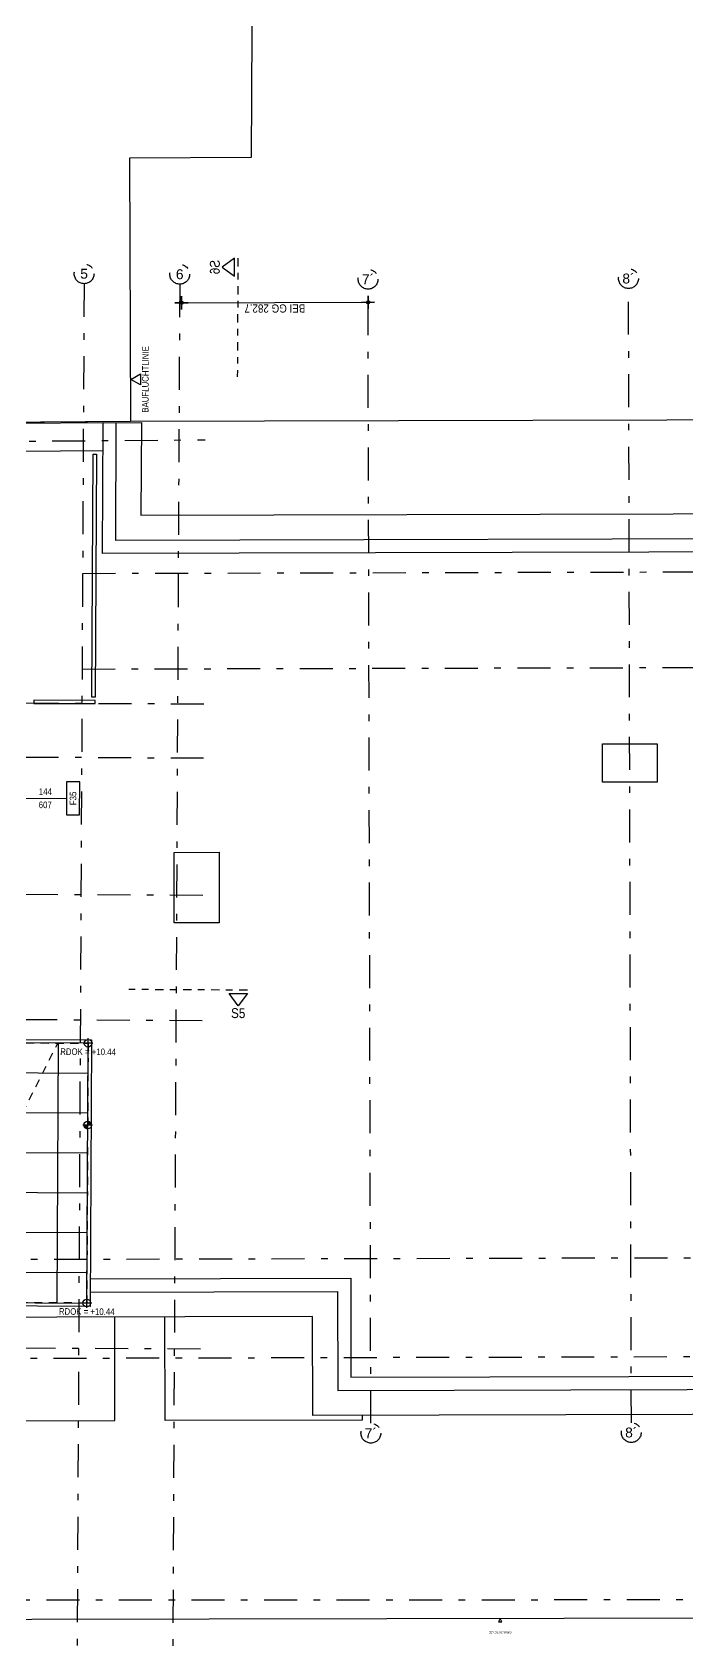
# Model space of a CAD drawing. Header units: millimetres. Extents: x 2821 to 2886, y 1688 to 1792.
# Drawn here: x 2840.22 to 2850.15, y 1743.47 to 1767.86 of the extents above; entities that cross this region are included whole.
import ezdxf
from ezdxf.enums import TextEntityAlignment as Align

# ---------------------------------------------------------------- set-up
doc = ezdxf.new("R2010")
doc.units = ezdxf.units.MM
for name, pattern in [('DASHDOT', [1, 0.5, -0.25, 0, -0.25]), ('HIDDEN2', [0.1875, 0.125, -0.0625]), ('STRICHPUNKT', [1, 0.5, -0.25, 0, -0.25]), ('STRICHPUNKTX2', [2, 1, -0.5, 0, -0.5])]:
    doc.linetypes.add(name, pattern=pattern)
for name, color, linetype in [('01-HID-G00-L04-ENTWÄSSERUNG', 8, 'HIDDEN2'), ('01-SCH-G00-L04-M0', 8, 'STRICHPUNKTX2'), ('01-SYM-G00-L04-M0', 8, 'Continuous'), ('01-TXT---------M0', 1, 'Continuous'), ('02-ANS-G00-L04-M0', 8, 'Continuous'), ('02-AXO-G00-L04-M0', 8, 'STRICHPUNKT'), ('02-DIM-G00-L04-ACHSEN', 8, 'Continuous'), ('02-DIM-G00-L04-BEHÖRDE', 20, 'Continuous'), ('02-DIM-G00-L04-ROHBAU', 8, 'Continuous'), ('02-FIL-G00-L04-PLATTENBELAG', 253, 'Continuous'), ('02-HID-G00-L04-M0', 8, 'HIDDEN2'), ('02-TWB-G00-L04-M0', 5, 'Continuous'), ('04-TXT---------EP', 8, 'Continuous'), ('04-TXT-G00-L04-M0', 8, 'Continuous'), ('04-TXT-G00-L04-POS', 8, 'Continuous'), ('05-SYM---------M0', 8, 'Continuous'), ('05-TXT---------PP', 8, 'Continuous'), ('07-TXT---------M0', 8, 'Continuous'), ('09-FIL-G00-L04-BLAU', 161, 'Continuous'), ('09-VER-G00-L04-GRUNDSTÜCKSGRENZE', 161, 'Continuous')]:
    doc.layers.add(name, color=color, linetype=linetype)
doc.styles.add('ARIAL', font='arial.ttf', dxfattribs={"width": 0.85})
doc.styles.get("Standard").update_dxf_attribs({"font": 'arial.ttf'})
doc.dimstyles.new('pp chromy&schneider', dxfattribs={"dimscale": 0.005, "dimtxt": 25, "dimasz": 10, "dimexe": 0, "dimexo": 0, "dimgap": 5, "dimtad": 1, "dimdec": 1, "dimlfac": 100, "dimrnd": 0.1, "dimzin": 9, "dimdsep": 46, "dimtxsty": 'ARIAL', "dimblk": 'c&s kote', "dimcen": 0, "dimse1": 1, "dimse2": 1, "dimclrd": 8, "dimclrt": 8, "dimadec": 0, "dimazin": 0, "dimtfac": 0.75, "dimtdec": 1, "dimtix": 1, "dimtmove": 2, "dimatfit": 0, "dimldrblk": 'NONE', "dimfxl": 1, "dimtolj": 1, "dimlwd": -1, "dimarcsym": 0})

# ---------------------------------------------------------------- blocks, each defined once
blk = doc.blocks.new('01-HK3')
blk.add_lwpolyline([(0, 0), (0.042, 0.073), (-0.042, 0.073)], close=True)
at = {"color": 0, "style": 'ARIAL', "width": 0.85}
blk.add_attdef('HEIGHT', text='', height=0.05, dxfattribs=at).set_placement((0, 0.35), align=Align.TOP_CENTER)
blk = doc.blocks.new('schnittführung')
at = {"color": 4, "linetype": 'DASHDOT', "ltscale": 0.25}
blk.add_line((0.237, -0.138), (0.237, 1.662), dxfattribs=at)
blk.add_line((0.237, -0.138), (0.237, 1.662), dxfattribs=at)
blk.add_line((0.237, -0.138), (0.237, 1.662), dxfattribs=at)
at = {"color": 4}
blk.add_lwpolyline([(0.187, 0.138), (0.187, -0.138), (0, 0)], close=True, dxfattribs=at)
at = {"layer": '07-TXT---------M0', "color": 9, "style": 'ARIAL', "text_generation_flag": 6, "width": 0.85}
blk.add_attdef('SCHNITT', text='', height=0.15, rotation=270, dxfattribs=at).set_placement((-0.037, 0), align=Align.CENTER)
blk = doc.blocks.new('c&s kote')
at = {"color": 8}
for p, q in [((0, -2), (0, 2)), ((0, 2), (0, -2)), ((-2, 0), (2, 0)), ((2, 0), (-2, 0))]:
    blk.add_line(p, q, dxfattribs=at)
blk.add_circle((0, 0), 0.5, dxfattribs=at)
blk = doc.blocks.new('*D1182')
at = {"layer": '02-DIM-G00-L04-ACHSEN', "color": 8, "transparency": 16777216}
blk.add_line((2842.534, 1763.758), (2845.262, 1763.765), dxfattribs=at)
at = {"layer": 'Defpoints', "color": 0, "transparency": 16777216}
for p in [(2845.312, 1763.765), (2842.489, 1761.963), (2845.316, 1761.97)]:
    blk.add_point(p, dxfattribs=at)
at = {"layer": '02-DIM-G00-L04-ACHSEN', "color": 8, "transparency": 16777216, "xscale": 0.05, "yscale": 0.05, "zscale": 0.05}
for p, rotation in [((2842.484, 1763.758), 180.1490716089605), ((2845.312, 1763.765), 0.149071608960507)]:
    blk.add_blockref('c&s kote', p, dxfattribs=dict(at, rotation=rotation))
at = {"layer": '02-DIM-G00-L04-ACHSEN', "color": 8, "transparency": 16777216, "insert": (2843.898, 1763.672), "char_height": 0.125, "attachment_point": 5, "rotation": 180.1491, "style": 'ARIAL'}
blk.add_mtext('\\A1;BEI GG 282.7', dxfattribs=at)
blk = doc.blocks.new('_None')
blk = doc.blocks.new('*D1183')
at = {"layer": '02-DIM-G00-L04-ACHSEN', "color": 8, "transparency": 16777216}
blk.add_arc((2863.733, 1759.711), 0.842, 3.5436, 86.2542, dxfattribs=at)
at = {"layer": 'Defpoints', "color": 0, "transparency": 16777216}
for p in [(2863.759, 1764.011), (2864.463, 1760.132), (2840.983, 1759.654), (2866.301, 1759.717), (2863.655, 1746.81)]:
    blk.add_point(p, dxfattribs=at)
at = {"layer": '02-DIM-G00-L04-ACHSEN', "color": 8, "transparency": 16777216, "xscale": 0.05, "yscale": 0.05, "zscale": 0.05}
for p, rotation in [((2863.738, 1760.553), 177.9548334427082), ((2864.575, 1759.713), 271.8429358785407)]:
    blk.add_blockref('c&s kote', p, dxfattribs=dict(at, rotation=rotation))
at = {"layer": '02-DIM-G00-L04-ACHSEN', "color": 8, "transparency": 16777216, "insert": (2864.392, 1760.368), "char_height": 0.125, "attachment_point": 5, "rotation": 314.8989, "style": 'ARIAL'}
blk.add_mtext('\\A1;89.51°', dxfattribs=at)
blk = doc.blocks.new('*D1184')
at = {"layer": '02-DIM-G00-L04-ACHSEN', "color": 8, "transparency": 16777216}
blk.add_arc((2859.846, 1758.251), 0.501, 5.8632, 84.4214, dxfattribs=at)
at = {"layer": 'Defpoints', "color": 0, "transparency": 16777216}
for p in [(2859.831, 1764.001), (2860.279, 1758.503), (2840.976, 1758.204), (2866.305, 1758.267), (2859.874, 1746.801)]:
    blk.add_point(p, dxfattribs=at)
at = {"layer": '02-DIM-G00-L04-ACHSEN', "color": 8, "transparency": 16777216, "xscale": 0.05, "yscale": 0.05, "zscale": 0.05}
for p, rotation in [((2859.844, 1758.752), 177.2818413731861), ((2860.347, 1758.252), 273.0027660316458)]:
    blk.add_blockref('c&s kote', p, dxfattribs=dict(at, rotation=rotation))
at = {"layer": '02-DIM-G00-L04-ACHSEN', "color": 8, "transparency": 16777216, "insert": (2860.262, 1758.669), "char_height": 0.125, "attachment_point": 5, "rotation": 315.1423, "style": 'ARIAL'}
blk.add_mtext('\\A1;90.00°', dxfattribs=at)
blk = doc.blocks.new('04-TXT')
blk.add_line((0, 0), (0.953, 0))
at = {"layer": '04-TXT---------EP', "color": 8, "style": 'ARIAL', "width": 0.85}
blk.add_attdef('WIDTH', text='', height=0.1, dxfattribs=at).set_placement((0.632, 0.05), align=Align.CENTER)
blk.add_attdef('HEIGHT', text='', height=0.1, dxfattribs=at).set_placement((0.632, -0.05), align=Align.TOP_CENTER)
blk = doc.blocks.new('türachse&qualität')
at = {"layer": '05-SYM---------M0'}
blk.add_line((-0.4, 0), (-0.4, 0), dxfattribs=at)
at = {"layer": '05-TXT---------PP'}
blk.add_lwpolyline([(-0.5, -0.25), (-0.5, 0.25), (-0.7, 0.25), (-0.7, -0.25)], close=True, dxfattribs=at)
at = {"layer": '05-TXT---------PP', "color": 8, "style": 'ARIAL', "text_generation_flag": 6, "width": 0.85}
blk.add_attdef('POS.NR.', text='', height=0.1, rotation=270, dxfattribs=at).set_placement((-0.653, -0.011), align=Align.TOP_CENTER)
blk = doc.blocks.new('01-HK2')
for p, q in [((0.098, 0), (-0.098, 0)), ((0, -0.098), (0, 0.098))]:
    blk.add_line(p, q)
blk.add_circle((0, 0), 0.0773)
at = {"layer": '01-TXT---------M0', "color": 8, "style": 'ARIAL', "width": 0.85}
blk.add_attdef('HEIGHT', text='', height=0.1, rotation=360, dxfattribs=at).set_placement((0, 0.132), align=Align.BOTTOM_CENTER)
blk = doc.blocks.new('*D1894')
at = {"layer": '02-DIM-G00-L04-ROHBAU', "color": 8, "transparency": 16777216}
blk.add_arc((2827.013, 1761.552), 0.783, 93.3662, 176.7214, dxfattribs=at)
at = {"layer": 'Defpoints', "color": 0, "transparency": 16777216}
for p in [(2827.026, 1764.119), (2826.622, 1762.23), (2844.844, 1761.67), (2821.824, 1761.517), (2826.912, 1741.719)]:
    blk.add_point(p, dxfattribs=at)
at = {"layer": '02-DIM-G00-L04-ROHBAU', "color": 8, "transparency": 16777216, "xscale": 0.05, "yscale": 0.05, "zscale": 0.05}
for p, rotation in [((2827.017, 1762.335), 1.53686145142031), ((2826.23, 1761.546), 268.5507148004654)]:
    blk.add_blockref('c&s kote', p, dxfattribs=dict(at, rotation=rotation))
at = {"layer": '02-DIM-G00-L04-ROHBAU', "color": 8, "transparency": 16777216, "insert": (2826.521, 1762.042), "char_height": 0.125, "attachment_point": 5, "rotation": 225.0438, "style": 'ARIAL'}
blk.add_mtext('\\A1;91°', dxfattribs=at)
blk = doc.blocks.new('*D1895')
at = {"layer": '02-DIM-G00-L04-ROHBAU', "color": 8, "transparency": 16777216}
blk.add_arc((2826.993, 1757.751), 0.799, 93.2915, 176.1236, dxfattribs=at)
at = {"layer": 'Defpoints', "color": 0, "transparency": 16777216}
for p in [(2827.026, 1764.119), (2826.597, 1758.445), (2821.805, 1757.778), (2844.823, 1757.66), (2826.912, 1741.719)]:
    blk.add_point(p, dxfattribs=at)
at = {"layer": '02-DIM-G00-L04-ROHBAU', "color": 8, "transparency": 16777216, "xscale": 0.05, "yscale": 0.05, "zscale": 0.05}
for p, rotation in [((2826.997, 1758.551), 1.499517257516312), ((2826.194, 1757.755), 267.9155813782047)]:
    blk.add_blockref('c&s kote', p, dxfattribs=dict(at, rotation=rotation))
at = {"layer": '02-DIM-G00-L04-ROHBAU', "color": 8, "transparency": 16777216, "insert": (2826.493, 1758.256), "char_height": 0.125, "attachment_point": 5, "rotation": 224.7075, "style": 'ARIAL'}
blk.add_mtext('\\A1;90°', dxfattribs=at)

msp = doc.modelspace()

# ---------------------------------------------------------------- linework, layer by layer
for p, q in [((2841.0602, 1751.2139), (2841.0609, 1751.3623)), ((2841.1348, 1751.2877), (2840.9863, 1751.2885))]:
    msp.add_line(p, q)
msp.add_circle((2841.0606, 1751.2881), 0.0586)
for points in [[(2841.0609, 1751.3467), (2841.1022, 1751.3293), (2841.0606, 1751.2881)], [(2841.0606, 1751.2881), (2841.1192, 1751.2878), (2841.1022, 1751.3293)], [(2841.002, 1751.2884), (2841.0189, 1751.2469), (2841.0606, 1751.2881)], [(2841.0189, 1751.2469), (2841.0603, 1751.2295), (2841.0606, 1751.2881)]]:
    msp.add_solid(points)
at = {"layer": '01-HID-G00-L04-ENTWÄSSERUNG'}
msp.add_lwpolyline([(2838.8756, 1748.6003), (2838.7481, 1748.8585), (2840.6081, 1752.5315)], dxfattribs=at)
at = {"layer": '02-ANS-G00-L04-M0', "color": 253}
for points in [[(2841.2949, 1761.9382), (2841.875, 1761.9427), (2841.8678, 1760.5364), (2864.0616, 1760.5915), (2863.9829, 1748.4313), (2854.06, 1748.4066), (2854.0637, 1746.9066), (2844.4737, 1746.8828), (2844.47, 1748.3828), (2838.65, 1748.3683)], [(2841.0987, 1748.9544), (2845.0486, 1748.9642), (2845.0523, 1747.4642), (2853.4823, 1747.4852), (2853.4785, 1748.9852), (2863.9866, 1749.0113), (2864.0578, 1760.0115), (2841.2848, 1759.9549), (2841.2949, 1761.9382), (2838.7148, 1761.9182)], [(2864.0591, 1760.2115), (2841.4858, 1760.1554), (2841.4949, 1761.9397)], [(2838.7126, 1761.4981), (2841.2928, 1761.5181)], [(2841.1737, 1757.7787), (2841.1237, 1757.779), (2841.1425, 1761.464), (2841.1425, 1761.464), (2841.1425, 1761.464)], [(2841.1425, 1761.464), (2841.1925, 1761.4638), (2841.1737, 1757.7787)], [(2841.0976, 1748.7544), (2844.8491, 1748.7637), (2844.8528, 1747.2637), (2853.6828, 1747.2857), (2853.679, 1748.7857), (2863.9853, 1748.8113)], [(2838.6939, 1746.7984), (2841.4739, 1746.8054), (2841.47, 1748.3753)], [(2845.2237, 1746.8847), (2845.2239, 1746.8147), (2842.2339, 1746.8072), (2842.23, 1748.3772)]]:
    msp.add_lwpolyline(points, dxfattribs=at)
for points in [[(2840.2434, 1757.7335), (2840.2432, 1757.6835), (2841.1732, 1757.6787), (2841.1734, 1757.7287), (2840.2434, 1757.7335)], [(2848.8645, 1757.069), (2849.6938, 1757.069), (2849.6938, 1756.4897), (2848.8645, 1756.4897)], [(2842.3705, 1755.4226), (2843.0525, 1755.4243), (2843.0552, 1754.3543), (2842.3731, 1754.3526)]]:
    msp.add_lwpolyline(points, close=True, dxfattribs=at)
at = {"layer": '02-ANS-G00-L04-M0'}
msp.add_lwpolyline([(2838.7172, 1752.5912), (2841.1172, 1752.5789), (2841.0965, 1748.539), (2838.6966, 1748.5512), (2838.6968, 1748.6012), (2841.0468, 1748.5892), (2841.0669, 1752.5292), (2838.7169, 1752.5412), (2838.7172, 1752.5912)], dxfattribs=at)
at = {"layer": '02-AXO-G00-L04-M0'}
for points in [[(2841.0057, 1764.0473), (2840.8914, 1741.6475)], [(2842.4557, 1764.0399), (2842.3413, 1741.6401)], [(2845.354, 1746.765), (2845.3113, 1763.9649)], [(2849.304, 1746.7748), (2849.2613, 1763.9747)], [(2821.824, 1761.5173), (2842.8436, 1761.6802)], [(2840.9833, 1759.6542), (2866.3012, 1759.7171), (2866.3012, 1759.7171)], [(2840.9759, 1758.2041), (2866.3048, 1758.2671), (2866.3048, 1758.2671)], [(2842.8232, 1757.6703), (2821.8049, 1757.7776)], [(2842.819, 1756.8503), (2821.8007, 1756.9576)], [(2842.8084, 1754.7703), (2821.7901, 1754.8776)], [(2842.7987, 1752.8704), (2821.7804, 1752.9776)], [(2838.3501, 1749.2476), (2866.327, 1749.3171), (2866.327, 1749.3171)], [(2842.7732, 1747.8904), (2821.755, 1747.9977)], [(2838.3425, 1747.7476), (2866.3307, 1747.8171), (2866.3307, 1747.8171)], [(2821.735, 1744.0842), (2854.6739, 1744.0925)]]:
    msp.add_lwpolyline(points, dxfattribs=at)
for centre in [(2841.0065, 1764.1973), (2842.4564, 1764.1899), (2845.3121, 1764.1149), (2849.2609, 1764.1247), (2845.3544, 1746.615), (2849.3033, 1746.6248)]:
    msp.add_circle(centre, 0.15, dxfattribs=at)
at = {"layer": '02-FIL-G00-L04-PLATTENBELAG'}
for points in [[(2840.6119, 1752.5315), (2840.5918, 1748.5916)], [(2841.0646, 1752.0717), (2838.7946, 1752.0833)], [(2841.0615, 1751.4667), (2838.7915, 1751.4783)], [(2841.0584, 1750.8617), (2838.7884, 1750.8733)], [(2841.0553, 1750.2567), (2838.7853, 1750.2683)], [(2841.0522, 1749.6517), (2838.7822, 1749.6633)], [(2841.0491, 1749.0467), (2838.7792, 1749.0583)]]:
    msp.add_lwpolyline(points, dxfattribs=at)
at = {"layer": '02-HID-G00-L04-M0'}
msp.add_lwpolyline([(2841.0468, 1748.5892), (2838.5268, 1748.6021), (2838.5469, 1752.5421), (2841.0669, 1752.5292)], close=True, dxfattribs=at)
at = {"layer": '02-TWB-G00-L04-M0'}
msp.add_lwpolyline([(2841.8184, 1782.5255), (2841.8396, 1780.1368), (2843.5071, 1780.1564), (2843.5315, 1777.2457), (2841.8735, 1777.2289), (2841.9154, 1772.6919), (2843.5733, 1772.7086), (2843.5389, 1765.9635), (2841.6962, 1765.9535), (2841.7094, 1761.96), (2826.7143, 1761.8452), (2826.7539, 1792.2569)], dxfattribs=at)
at = {"layer": '09-VER-G00-L04-GRUNDSTÜCKSGRENZE'}
msp.add_lwpolyline([(2881.2358, 1713.5408), (2870.0728, 1713.6681), (2853.5776, 1713.8715), (2853.67, 1743.8156), (2826.752, 1743.7645), (2826.622, 1743.7651), (2826.7045, 1759.9328), (2826.7143, 1761.8452), (2841.708, 1761.9614), (2864.0708, 1762.0169), (2863.9531, 1743.8344), (2864.0873, 1743.8353), (2881.2358, 1743.8679)], close=True, dxfattribs=at)

# ---------------------------------------------------------------- block references
at = {"layer": '01-SCH-G00-L04-M0'}
ref = msp.add_blockref('schnittführung', (2843.101, 1764.2988), dxfattribs=dict(at, xscale=-1, rotation=179.707549316483))
ref.add_attrib('SCHNITT', 'S6', dxfattribs={"layer": '07-TXT---------M0', "color": 9, "extrusion": (0, 0, -1), "height": 0.15, "rotation": 90.29245, "style": 'ARIAL', "text_generation_flag": 6, "width": 0.85}).set_placement((-2843.0637, 1764.299), align=Align.CENTER)
ref = msp.add_blockref('schnittführung', (2843.3435, 1753.0977), dxfattribs=dict(at, rotation=89.70754932648381))
ref.add_attrib('SCHNITT', 'S5', dxfattribs={"layer": '07-TXT---------M0', "color": 9, "height": 0.15, "rotation": 359.70755, "style": 'ARIAL', "width": 0.85}).set_placement((2843.3433, 1753.0604), align=Align.TOP_CENTER)
at = {"layer": '01-SYM-G00-L04-M0'}
ref = msp.add_blockref('01-HK2', (2841.0669, 1752.5292), dxfattribs=dict(at, xscale=0.7575757580544376, yscale=0.7575757580735277, zscale=0.7575757580681662, rotation=359.7075491063521))
ref.add_attrib('HEIGHT', 'RDOK = +10.44', dxfattribs={"layer": '01-TXT---------M0', "color": 8, "height": 0.1, "rotation": 359.70755, "style": 'ARIAL', "width": 0.85}).set_placement((2841.0658, 1752.3199), align=Align.BOTTOM_CENTER)
ref = msp.add_blockref('01-HK2', (2841.0468, 1748.5892), dxfattribs=dict(at, xscale=0.7575757580544376, yscale=0.7575757580735277, zscale=0.7575757580681662, rotation=359.7075491063521))
ref.add_attrib('HEIGHT', 'RDOK = +10.44', dxfattribs={"layer": '01-TXT---------M0', "color": 8, "height": 0.1, "rotation": 359.70755, "style": 'ARIAL', "width": 0.85}).set_placement((2841.0457, 1748.38), align=Align.BOTTOM_CENTER)
at = {"layer": '02-DIM-G00-L04-BEHÖRDE'}
ref = msp.add_blockref('01-HK3', (2841.7153, 1762.597), dxfattribs=dict(at, xscale=-2.000000000016443, yscale=2.000000000014343, zscale=2, rotation=269.7075493081434))
ref.add_attrib('HEIGHT', 'BAUFLUCHTLINIE', dxfattribs={"layer": '0', "color": 0, "extrusion": (0, 0, -1), "height": 0.1, "rotation": 90.29245, "style": 'ARIAL', "text_generation_flag": 4, "width": 0.85}).set_placement((-2842.0152, 1762.5955), align=Align.BOTTOM_CENTER)
at = {"layer": '04-TXT-G00-L04-M0', "rotation": 359.707549316483}
msp.add_blockref('04-TXT', (2839.7859, 1756.2472), dxfattribs=at).add_auto_attribs({'WIDTH': '144', 'HEIGHT': '607'})
at = {"layer": '04-TXT-G00-L04-POS'}
ref = msp.add_blockref('türachse&qualität', (2840.2388, 1756.2449), dxfattribs=dict(at, rotation=179.7075326359886))
ref.add_attrib('POS.NR.', 'F35', dxfattribs={"layer": '05-TXT---------PP', "color": 8, "height": 0.1, "rotation": 89.70753, "style": 'ARIAL', "width": 0.85}).set_placement((2840.8388, 1756.2418), align=Align.MIDDLE_CENTER)
at = {"layer": '09-FIL-G00-L04-BLAU', "xscale": 0.6400000008870848, "yscale": 0.640000000858093, "zscale": 0.6400000009004617, "rotation": 180.0000000195412}
msp.add_blockref('01-HK3', (2847.3157, 1743.8035), dxfattribs=at).add_auto_attribs({'HEIGHT': 'GRUNDGRENZE'})

# ---------------------------------------------------------------- texts
at = {"layer": '02-AXO-G00-L04-M0', "char_height": 0.15, "width": 0.2467, "attachment_point": 5}
for s, insert, rotation in [('{\\fArial|b0|i0|c0|p34;5}', (2841.0065, 1764.1973), 359.7075), ('{\\fArial|b0|i0|c0|p34;6}', (2842.4564, 1764.1899), 359.7075), ('{\\fArial|b0|i0|c0|p34;7´}', (2845.3121, 1764.1149), 0.14235), ('{\\fArial|b0|i0|c0|p34;8´}', (2849.2609, 1764.1247), 0.14235), ('{\\fArial|b0|i0|c0|p34;7´}', (2845.3544, 1746.615), 0.14235), ('{\\fArial|b0|i0|c0|p34;8´}', (2849.3033, 1746.6248), 0.14235)]:
    msp.add_mtext(s, dxfattribs=dict(at, insert=insert, rotation=rotation))

# ---------------------------------------------------------------- dimensions: what is measured, and where the dimension line sits
at = {"layer": '02-DIM-G00-L04-ACHSEN'}
for base, line1, line2, picture, middle in [((2864.4625, 1760.1316), ((2840.9833, 1759.6542), (2866.3012, 1759.7171)), ((2863.6553, 1746.8104), (2863.7587, 1764.0108)), '*D1183', (2864.3925, 1760.368)), ((2860.2788, 1758.5026), ((2840.9759, 1758.2041), (2866.3048, 1758.2671)), ((2859.874, 1746.8011), (2859.8313, 1764.001)), '*D1184', (2860.2616, 1758.6691))]:
    dim = msp.add_angular_dim_2l(base=base, line1=line1, line2=line2, dimstyle='pp chromy&schneider', override={"dimzin": 8, "dimadec": 2}, dxfattribs=at)
    dim.commit()
    dim.dimension.update_dxf_attribs({"geometry": picture, "text_midpoint": middle})
dim = msp.add_aligned_dim(p1=(2842.4891, 1761.963), p2=(2845.3163, 1761.9703), distance=1.7946, text='BEI GG <>', dimstyle='pp chromy&schneider', override={"dimzin": 8}, dxfattribs=at)
dim.commit()
dim.dimension.update_dxf_attribs({"geometry": '*D1182', "text_midpoint": (2843.8982, 1763.6716)})
at = {"layer": '02-DIM-G00-L04-ROHBAU'}
for base, line1, picture, middle in [((2826.5972, 1758.4455), ((2844.8231, 1757.6601), (2821.8049, 1757.7776)), '*D1895', (2826.4934, 1758.2562)), ((2826.622, 1762.2304), ((2821.824, 1761.5173), (2844.8436, 1761.67)), '*D1894', (2826.5214, 1762.0423))]:
    dim = msp.add_angular_dim_2l(base=base, line1=line1, line2=((2827.0259, 1764.1186), (2826.9115, 1741.7189)), dimstyle='pp chromy&schneider', override={"dimzin": 8}, dxfattribs=at)
    dim.commit()
    dim.dimension.update_dxf_attribs({"geometry": picture, "text_midpoint": middle})

doc.saveas('drawing.dxf')
